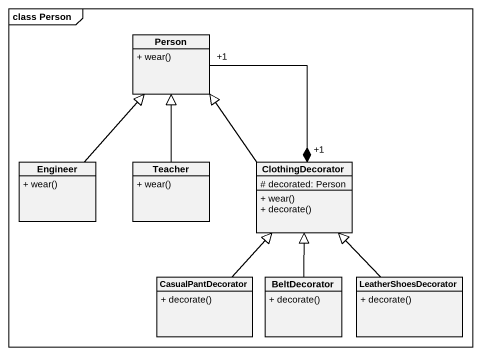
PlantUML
@startuml
mainframe class Person
hide circle
hide empty members
skinparam classAttributeIconSize 0
class "Person" as Person_ {
  + wear()
}
class Engineer {
  + wear()
}
class Teacher {
  + wear()
}
class ClothingDecorator {
  # decorated: Person
  + wear()
  + decorate()
}
class CasualPantDecorator {
  + decorate()
}
class BeltDecorator {
  + decorate()
}
class LeatherShoesDecorator {
  + decorate()
}
Person_ "+1" --* "+1" ClothingDecorator
Engineer -up-|> Person_
Teacher -up-|> Person_
ClothingDecorator -up-|> Person_
CasualPantDecorator -up-|> ClothingDecorator
BeltDecorator -up-|> ClothingDecorator
LeatherShoesDecorator -up-|> ClothingDecorator
@enduml
